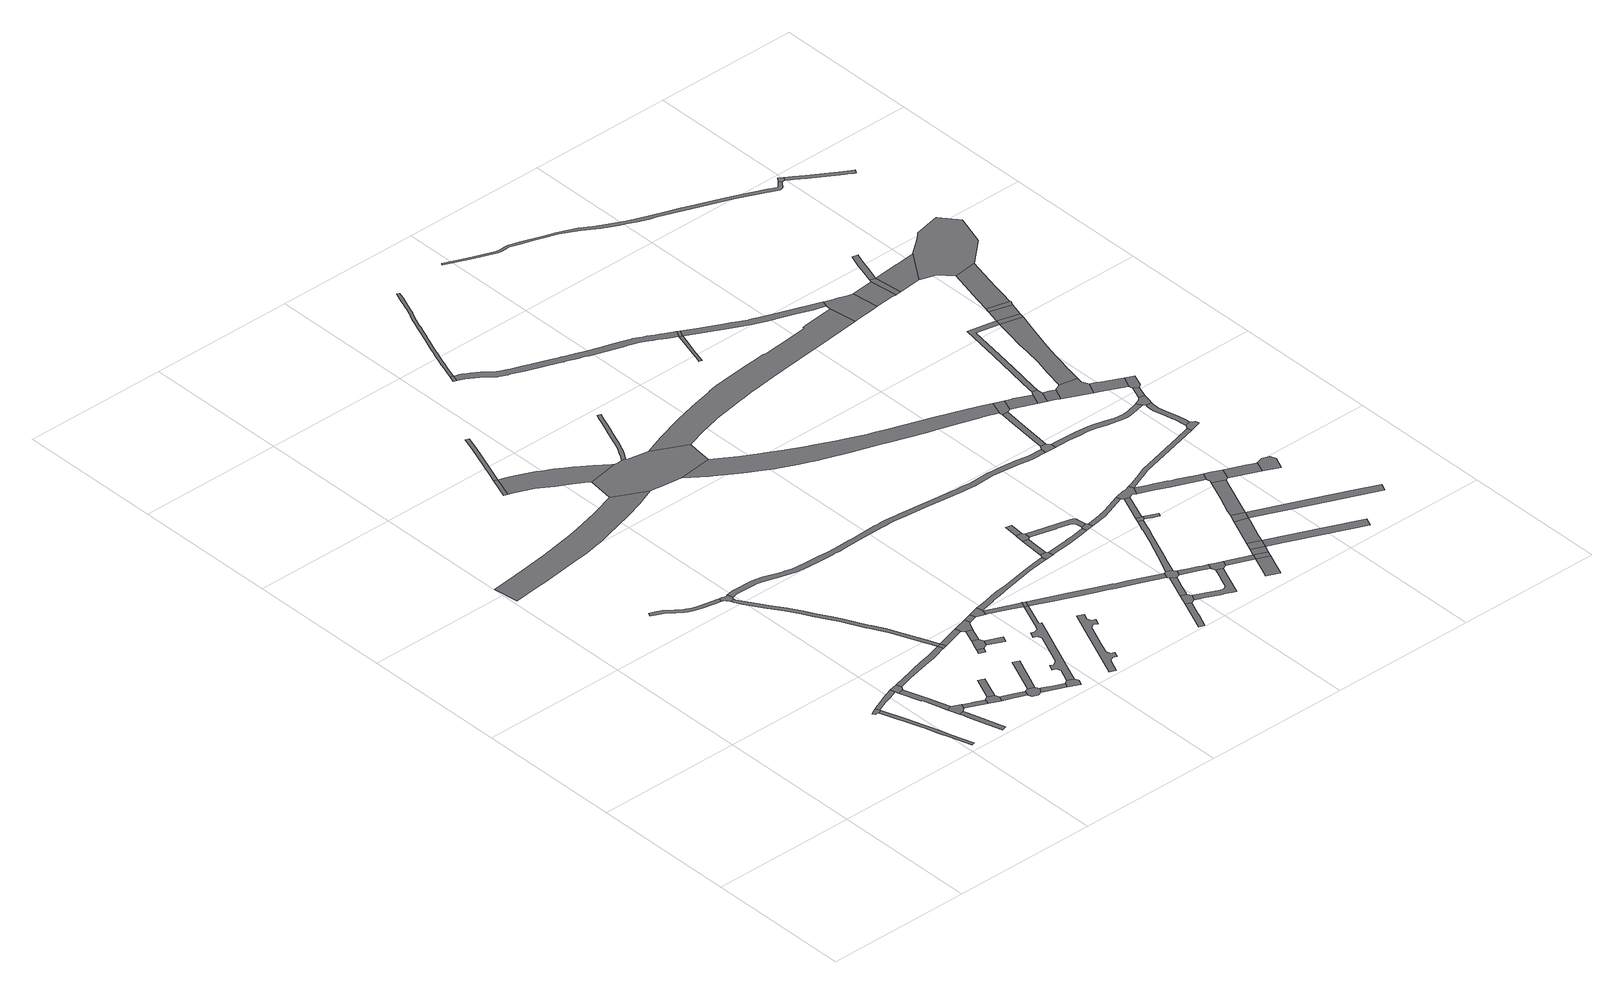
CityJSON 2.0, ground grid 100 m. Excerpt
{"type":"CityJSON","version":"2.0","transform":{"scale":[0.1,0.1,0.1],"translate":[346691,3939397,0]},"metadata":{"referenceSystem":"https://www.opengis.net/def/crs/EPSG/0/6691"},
"CityObjects":{
"road1":{"type":"Road","geometry":[{"type":"MultiSurface","lod":"1","boundaries":[[[0,1,2,3,4,5,6,7,8]]]}]},
"road2":{"type":"Road","attributes":{"RoadStructureAttribute.sectionType":"1"},"geometry":[{"type":"MultiSurface","lod":"1","boundaries":[[[2,9,10,11,12,13,14,15,16,17,18,19,3]]]}]},
"road3":{"type":"Road","attributes":{"RoadStructureAttribute.sectionType":"1"},"geometry":[{"type":"MultiSurface","lod":"1","boundaries":[[[4,20,21,22,23,24,25,26,27,5]]]}]},
"road4":{"type":"Road","attributes":{"RoadStructureAttribute.sectionType":"1"},"geometry":[{"type":"MultiSurface","lod":"1","boundaries":[[[28,29,30,31,32,33,34,35,36,37]]]}]},
"road5":{"type":"Road","attributes":{"RoadStructureAttribute.sectionType":"1"},"geometry":[{"type":"MultiSurface","lod":"1","boundaries":[[[38,39,40,41,42,43,44,45,46]]]}]},
"road6":{"type":"Road","geometry":[{"type":"MultiSurface","lod":"1","boundaries":[[[36,47,48,24,23,37]]]}]},
"road7":{"type":"Road","geometry":[{"type":"MultiSurface","lod":"1","boundaries":[[[49,33,32,50,46,45,51]]]}]},
"road8":{"type":"Road","attributes":{"RoadStructureAttribute.sectionType":"1"},"geometry":[{"type":"MultiSurface","lod":"1","boundaries":[[[52,53,54,55,56,57,58,59,60,61,62,63,64,65,66,67,68,69,70,71,72,73]]]}]},
"road9":{"type":"Road","attributes":{"RoadStructureAttribute.sectionType":"1"},"geometry":[{"type":"MultiSurface","lod":"1","boundaries":[[[74,75,76,77,78,79,49,51]]]}]},
"road10":{"type":"Road","geometry":[{"type":"MultiSurface","lod":"1","boundaries":[[[80,81,76,75,82,83]]]}]},
"road11":{"type":"Road","geometry":[{"type":"MultiSurface","lod":"1","boundaries":[[[84,85,86,87,88,89,90,91,61,60,92,93,94,95,96]]]}]},
"road12":{"type":"Road","attributes":{"RoadStructureAttribute.sectionType":"1"},"geometry":[{"type":"MultiSurface","lod":"1","boundaries":[[[97,98,99,100,101,102,103,104,105,106,48,47,107,108,109,110,111,112,113]]]}]},
"road13":{"type":"Road","attributes":{"function":"3","RoadStructureAttribute.sectionType":"1"},"geometry":[{"type":"MultiSurface","lod":"1","boundaries":[[[114,115,116,117,118,119,120,121,122,123,124,125,126,127,128,129,130,131,132,133,134,135,136,137]]]}]},
"road14":{"type":"Road","attributes":{"RoadStructureAttribute.sectionType":"1"},"geometry":[{"type":"MultiSurface","lod":"1","boundaries":[[[80,138,139,140,141,81]]]}]},
"road15":{"type":"Road","attributes":{"RoadStructureAttribute.sectionType":"1"},"geometry":[{"type":"MultiSurface","lod":"1","boundaries":[[[142,143,144,83,82,145,146,147]]]}]},
"road16":{"type":"Road","attributes":{"RoadStructureAttribute.sectionType":"1"},"geometry":[{"type":"MultiSurface","lod":"1","boundaries":[[[148,149,150,151,152,153,154,155,156,157,158,159,160,161,162,163,96,95,164,165,166,167,168,169,170,171,172,173,174,175,176,177,178,179,180,97]]]}]},
"road17":{"type":"Road","geometry":[{"type":"MultiSurface","lod":"1","boundaries":[[[181,182,183,184,185,186,187,142,147]]]}]},
"road18":{"type":"Road","attributes":{"RoadStructureAttribute.sectionType":"1"},"geometry":[{"type":"MultiSurface","lod":"1","boundaries":[[[188,189,190,191,185,184,192,193,194]]]}]},
"road19":{"type":"Road","geometry":[{"type":"MultiSurface","lod":"1","boundaries":[[[195,148,97,113]]]}]},
"road20":{"type":"Road","attributes":{"RoadStructureAttribute.sectionType":"1"},"geometry":[{"type":"MultiSurface","lod":"1","boundaries":[[[196,197,187,186]]]}]},
"road21":{"type":"Road","geometry":[{"type":"MultiSurface","lod":"1","boundaries":[[[198,199,200,201]]]}]},
"road22":{"type":"Road","geometry":[{"type":"MultiSurface","lod":"1","boundaries":[[[202,203,204,205,188,194]]]}]},
"road23":{"type":"Road","attributes":{"RoadStructureAttribute.sectionType":"1"},"geometry":[{"type":"MultiSurface","lod":"1","boundaries":[[[206,207,208,209]]]}]},
"road24":{"type":"Road","attributes":{"RoadStructureAttribute.sectionType":"1"},"geometry":[{"type":"MultiSurface","lod":"1","boundaries":[[[210,148,195,211]]]}]},
"road25":{"type":"Road","geometry":[{"type":"MultiSurface","lod":"1","boundaries":[[[208,212,213,214,215,216,209]]]}]},
"road26":{"type":"Road","attributes":{"RoadStructureAttribute.sectionType":"1"},"geometry":[{"type":"MultiSurface","lod":"1","boundaries":[[[217,218,219,215,214]]]}]},
"road27":{"type":"Road","attributes":{"RoadStructureAttribute.sectionType":"1"},"geometry":[{"type":"MultiSurface","lod":"1","boundaries":[[[220,221,222,223,224,225,199,198]]]}]},
"road28":{"type":"Road","attributes":{"RoadStructureAttribute.sectionType":"1"},"geometry":[{"type":"MultiSurface","lod":"1","boundaries":[[[226,227,213,212]]]}]},
"road29":{"type":"Road","geometry":[{"type":"MultiSurface","lod":"1","boundaries":[[[219,218,228,229,230,231,232,210,211]]]}]},
"road30":{"type":"Road","attributes":{"function":"3","RoadStructureAttribute.sectionType":"1"},"geometry":[{"type":"MultiSurface","lod":"1","boundaries":[[[233,234,235,236,237,238,239,240,241,242,243,244,245,246,247,248,249,250,251,252,198,201]]]}]},
"road31":{"type":"Road","attributes":{"RoadStructureAttribute.sectionType":"1"},"geometry":[{"type":"MultiSurface","lod":"1","boundaries":[[[230,253,254,231]]]}]},
"road32":{"type":"Road","geometry":[{"type":"MultiSurface","lod":"1","boundaries":[[[254,253,255,256,257,258]]]}]},
"road33":{"type":"Road","attributes":{"RoadStructureAttribute.sectionType":"1"},"geometry":[{"type":"MultiSurface","lod":"1","boundaries":[[[259,260,261,262,263,264,265,266,267,268,269,270,271,272,273,274,275,276,277,278]]]}]},
"road34":{"type":"Road","attributes":{"RoadStructureAttribute.sectionType":"1"},"geometry":[{"type":"MultiSurface","lod":"1","boundaries":[[[279,280,281,282,283,256,255,284,285,286,287,288,289]]]}]},
"road35":{"type":"Road","geometry":[{"type":"MultiSurface","lod":"1","boundaries":[[[290,291,279,289]]]}]},
"road36":{"type":"Road","geometry":[{"type":"MultiSurface","lod":"1","boundaries":[[[125,124,292,293,294,295,296,297,298,299,300,301,302,303,304,305,240,239]]]}]},
"road37":{"type":"Road","attributes":{"RoadStructureAttribute.sectionType":"1"},"geometry":[{"type":"MultiSurface","lod":"1","boundaries":[[[204,306,307,308,309,290,310,311,312,313,314,315,316,317,318,319,320,321,322,291,290,289,323,324,325,326,327,328,329,330,331,332,333,334,335,336,337,205]]]}]},
"road38":{"type":"Road","attributes":{"RoadStructureAttribute.sectionType":"1"},"geometry":[{"type":"MultiSurface","lod":"1","boundaries":[[[338,339,340,341,342,343,344,345,346,258,257,347,348,349,350,351,352,353,354,355,356,357,358]]]}]},
"road39":{"type":"Road","attributes":{"RoadStructureAttribute.sectionType":"1"},"geometry":[{"type":"MultiSurface","lod":"1","boundaries":[[[359,360,361,362,363,364,365,366,367,368,369,370,371,372,373,374,375,376,377,378,379,380,381,382,383,384,385,386,387,388,389,390,391,392,302,301]]]}]},
"road40":{"type":"Road","geometry":[{"type":"MultiSurface","lod":"1","boundaries":[[[393,394,395,396,397]]]}]},
"road41":{"type":"Road","attributes":{"RoadStructureAttribute.sectionType":"1"},"geometry":[{"type":"MultiSurface","lod":"1","boundaries":[[[398,399,400,401,402,403,404,405,406,407,408,409,410,411,412,413,414,415,416,417,418,419,420,421,422,423,424,425,426,427,428,429,430,431,432,433,434,435,436,437,438,439,87,86,440,441,442,443,444,445,446,447,448,449,450,451,452,453,454,455,456,457,458,459,460,461,462,463,464,465,466,467,468,469,470,471,472,473,474,475,476,477,478,479]]]}]},
"road42":{"type":"Road","attributes":{"RoadStructureAttribute.sectionType":"1"},"geometry":[{"type":"MultiSurface","lod":"1","boundaries":[[[480,481,482,483,484,485,486,487,488]]]}]},
"road43":{"type":"Road","attributes":{"RoadStructureAttribute.sectionType":"1"},"geometry":[{"type":"MultiSurface","lod":"1","boundaries":[[[489,490,491,492,493,494,495,496,497,498,499,500,501,502,503,504,505,506,507,508,509,510,511,512,513,514,515,516,517,518,519,520,521,522,523,524,525,526,527,528,529,530,531,532,533,534,535,536,537,538,539,540,541,542,543,544,545,546,547,548,549,550,551,552,553,554,555,556,393,397]]]}]},
"road44":{"type":"Road","geometry":[{"type":"MultiSurface","lod":"1","boundaries":[[[557,358,357,558,559,560,561]]]}]},
"road45":{"type":"Road","attributes":{"RoadStructureAttribute.sectionType":"1"},"geometry":[{"type":"MultiSurface","lod":"1","boundaries":[[[562,561,560,563,564,565]]]}]},
"road46":{"type":"Road","geometry":[{"type":"MultiSurface","lod":"1","boundaries":[[[480,488,566,567,568,569]]]}]},
"road47":{"type":"Road","geometry":[{"type":"MultiSurface","lod":"1","boundaries":[[[570,571,572,573,574,565,564]]]}]},
"road48":{"type":"Road","attributes":{"RoadStructureAttribute.sectionType":"1"},"geometry":[{"type":"MultiSurface","lod":"1","boundaries":[[[575,576,573,572]]]}]},
"road49":{"type":"Road","attributes":{"RoadStructureAttribute.sectionType":"1"},"geometry":[{"type":"MultiSurface","lod":"1","boundaries":[[[577,569,568,578,579,580,581]]]}]},
"road50":{"type":"Road","attributes":{"RoadStructureAttribute.sectionType":"1"},"geometry":[{"type":"MultiSurface","lod":"1","boundaries":[[[582,583,584,585,586,587,588,589,590,591,592,593,594,595,596,597,559,558]]]}]},
"road51":{"type":"Road","geometry":[{"type":"MultiSurface","lod":"1","boundaries":[[[580,598,599,600,601,602,316,315,581]]]}]},
"road52":{"type":"Road","attributes":{"RoadStructureAttribute.sectionType":"1"},"geometry":[{"type":"MultiSurface","lod":"1","boundaries":[[[603,604,605,606,607,608,609,610,611,612,567,566,613,614,615,616,617,618,619,620,621]]]}]},
"road53":{"type":"Road","attributes":{"RoadStructureAttribute.sectionType":"1"},"geometry":[{"type":"MultiSurface","lod":"1","boundaries":[[[396,622,623,624,625,626,627,628,629,630,631,632,633,634,635,636,637,638,639,640,641,642,643,644,645,646,647,648,649,650,651,652,653,654,655,656,657,658,659,660,661,662,663,664,665,666,667,668,669,670,671,672,673,674,675,676,677,678,679,680,681,682,683,684,685,686,687,688,689,690,691,692,693,694,695,696,697,698,699,700,701,702,703,704,705,706,707,708,709,710,711,712,713,714,715,716,717,718,719,720,721,722,723,724,725,726,727,728,729,730,731,732,733,734,735,736,737,738,739,740,741,742,743,397]]]}]},
"road54":{"type":"Road","attributes":{"RoadStructureAttribute.sectionType":"1"},"geometry":[{"type":"MultiSurface","lod":"1","boundaries":[[[744,745,746,747,748,749,571,570,750,751,752,753,754,755,756]]]}]},
"road55":{"type":"Road","attributes":{"RoadStructureAttribute.sectionType":"1"},"geometry":[{"type":"MultiSurface","lod":"1","boundaries":[[[757,758,759,760,761,762,763,764,765,766,767,600,599]]]}]},
"road56":{"type":"Road","attributes":{"function":"3","RoadStructureAttribute.sectionType":"1"},"geometry":[{"type":"MultiSurface","lod":"1","boundaries":[[[768,769,770,771,772,773,774,775,776,777,778,779,780,781,782,783,784,785,786,787,788,789,790,791,792,793,794,795,796,797,798,799,800,801,802,803,804,805,806,807,808,295,294]]]}]},
"road57":{"type":"Road","geometry":[{"type":"MultiSurface","lod":"1","boundaries":[[[590,589,809,810,744,756]]]}]},
"road58":{"type":"Road","attributes":{"RoadStructureAttribute.sectionType":"1"},"geometry":[{"type":"MultiSurface","lod":"1","boundaries":[[[811,812,813,814,815,816,602,601,817,818,819,820,821,822,823,824,825,826]]]}]},
"road59":{"type":"Road","geometry":[{"type":"MultiSurface","lod":"1","boundaries":[[[827,762,761,603,621,828,829]]]}]},
"road60":{"type":"Road","attributes":{"RoadStructureAttribute.sectionType":"1"},"geometry":[{"type":"MultiSurface","lod":"1","boundaries":[[[828,830,831,832,829]]]}]},
"road61":{"type":"Road","attributes":{"RoadStructureAttribute.sectionType":"1"},"geometry":[{"type":"MultiSurface","lod":"1","boundaries":[[[809,833,834,835,836,837,838,810]]]}]},
"road62":{"type":"Road","attributes":{"function":"3","RoadStructureAttribute.sectionType":"1"},"geometry":[{"type":"MultiSurface","lod":"1","boundaries":[[[839,840,841,842,843,844,845,846,847,848,849,850,851,852,853,854,855,856,857,858,859,860,861,298,297,862,863,864,865,866,867,868,869,870,871,872,873,874,875,876,877,878]]]}]},
"road63":{"type":"Road","attributes":{"RoadStructureAttribute.sectionType":"1"},"geometry":[{"type":"MultiSurface","lod":"1","boundaries":[[[831,879,880,881,882,883,884]]]}]},
"road64":{"type":"Road","geometry":[{"type":"MultiSurface","lod":"1","boundaries":[[[825,885,886,887,888,826]]]}]},
"road65":{"type":"Road","attributes":{"RoadStructureAttribute.sectionType":"1"},"geometry":[{"type":"MultiSurface","lod":"1","boundaries":[[[885,889,890,891,886]]]}]},
"road66":{"type":"Road","geometry":[{"type":"MultiSurface","lod":"1","boundaries":[[[892,832,831,884]]]}]},
"road67":{"type":"Road","attributes":{"RoadStructureAttribute.sectionType":"1"},"geometry":[{"type":"MultiSurface","lod":"1","boundaries":[[[893,888,887,894]]]}]},
"road68":{"type":"Road","attributes":{"RoadStructureAttribute.sectionType":"1"},"geometry":[{"type":"MultiSurface","lod":"1","boundaries":[[[895,896,897,898,899,900,901,902,903]]]}]},
"road69":{"type":"Road","attributes":{"RoadStructureAttribute.sectionType":"1"},"geometry":[{"type":"MultiSurface","lod":"1","boundaries":[[[832,892,904,905]]]}]},
"road70":{"type":"Road","geometry":[{"type":"MultiSurface","lod":"1","boundaries":[[[904,906,907,905]]]}]},
"road71":{"type":"Road","geometry":[{"type":"MultiSurface","lod":"1","boundaries":[[[908,909,910,911,912,835,834,913,893,894,914,915,916,917]]]}]},
"road72":{"type":"Road","geometry":[{"type":"MultiSurface","lod":"1","boundaries":[[[895,903,918,919,681,680]]]}]},
"road73":{"type":"Road","attributes":{"RoadStructureAttribute.sectionType":"1"},"geometry":[{"type":"MultiSurface","lod":"1","boundaries":[[[920,921,907,906,922,923,924,925]]]}]},
"road74":{"type":"Road","geometry":[{"type":"MultiSurface","lod":"1","boundaries":[[[926,927,920,925]]]}]},
"road75":{"type":"Road","geometry":[{"type":"MultiSurface","lod":"1","boundaries":[[[928,929,930,398,479,931]]]}]},
"road76":{"type":"Road","attributes":{"RoadStructureAttribute.sectionType":"1"},"geometry":[{"type":"MultiSurface","lod":"1","boundaries":[[[915,932,933,934,935,936,937,938,939,940,941,942,943,944,916]]]}]},
"road77":{"type":"Road","attributes":{"RoadStructureAttribute.sectionType":"1"},"geometry":[{"type":"MultiSurface","lod":"1","boundaries":[[[945,946,930,929,947,948]]]}]},
"road78":{"type":"Road","attributes":{"RoadStructureAttribute.sectionType":"1"},"geometry":[{"type":"MultiSurface","lod":"1","boundaries":[[[904,949,950,951,952,953,954,955,906]]]}]},
"road79":{"type":"Road","attributes":{"RoadStructureAttribute.sectionType":"1"},"geometry":[{"type":"MultiSurface","lod":"1","boundaries":[[[956,957,958,959,960,961,962,963,927,926]]]}]},
"road80":{"type":"Road","attributes":{"RoadStructureAttribute.sectionType":"1"},"geometry":[{"type":"MultiSurface","lod":"1","boundaries":[[[964,965,966,967,968,969,970,971,972,973,974,975,976,977,978,979,980,981,982,983,984,919,918]]]}]},
"road81":{"type":"Road","geometry":[{"type":"MultiSurface","lod":"1","boundaries":[[[985,986,791,790,987,945,948]]]}]},
"road82":{"type":"Road","attributes":{"RoadStructureAttribute.sectionType":"1"},"geometry":[{"type":"MultiSurface","lod":"1","boundaries":[[[988,989,990,991,992,993,994,995,996,997,998,999,1000,1001,1002,1003,917,916]]]}]},
"road83":{"type":"Road","geometry":[{"type":"MultiSurface","lod":"1","boundaries":[[[935,1004,960,959,1005,1006,1007,1008,936]]]}]},
"road84":{"type":"Road","attributes":{"function":"3","RoadStructureAttribute.sectionType":"1"},"geometry":[{"type":"MultiSurface","lod":"1","boundaries":[[[1009,1010,1011,986,985,1012,1013,1014]]]}]},
"road85":{"type":"Road","attributes":{"RoadStructureAttribute.sectionType":"1"},"geometry":[{"type":"MultiSurface","lod":"1","boundaries":[[[1015,1016,1017,1018,1019,1020,1021,1022,1023,1024,1025,1026,928,931,1027,1028,1029,1030,1031,1032,1033,1034,1035,1036,1037,1038,1039,1040]]]}]},
"road86":{"type":"Road","attributes":{"RoadStructureAttribute.sectionType":"1"},"geometry":[{"type":"MultiSurface","lod":"1","boundaries":[[[1041,1042,1043,1044,1045,1046,926,925]]]}]},
"road87":{"type":"Road","attributes":{"RoadStructureAttribute.sectionType":"1"},"geometry":[{"type":"MultiSurface","lod":"1","boundaries":[[[1005,1047,1048,1049,1050,1051,1006]]]}]},
"road88":{"type":"Road","geometry":[{"type":"MultiSurface","lod":"1","boundaries":[[[1052,1053,1054,1014,1013,1055,1056]]]}]},
"road89":{"type":"Road","attributes":{"function":"3","RoadStructureAttribute.sectionType":"1"},"geometry":[{"type":"MultiSurface","lod":"1","boundaries":[[[1055,1057,1058,1059,1060,1061,1056]]]}]},
"road90":{"type":"Road","geometry":[{"type":"MultiSurface","lod":"1","boundaries":[[[1062,1063,1064,1048,1047,1065]]]}]},
"road91":{"type":"Road","geometry":[{"type":"MultiSurface","lod":"1","boundaries":[[[1066,1067,1068,1060,1059,1069,1070]]]}]},
"road92":{"type":"Road","attributes":{"RoadStructureAttribute.sectionType":"1"},"geometry":[{"type":"MultiSurface","lod":"1","boundaries":[[[1071,1072,1073,1074,1075,1076,1077,1078,1079,1080,1081,1082,1083,1084,1085,1086,1087,1088,1089,1090,1091,1092,1093,1094,1095,1096,1097,1098,1099,1100,1101,1102,1103,1104,1105,1106,1107,1108,1109,1110,1111,1112,1113,1114,1115,1116,1117,1118,1119,1120,1121,1122,1123,1124,1125,1126,1127,1128,1129,1130,1131,1132,1133,1134,1135]]]}]},
"road93":{"type":"Road","geometry":[{"type":"MultiSurface","lod":"1","boundaries":[[[877,1136,1137,1138,1139,1140,1141,1142,1143,973,972,878]]]}]},
"road94":{"type":"Road","geometry":[{"type":"MultiSurface","lod":"1","boundaries":[[[1144,996,995,1145,1146,1147]]]}]},
"road95":{"type":"Road","attributes":{"RoadStructureAttribute.sectionType":"1"},"geometry":[{"type":"MultiSurface","lod":"1","boundaries":[[[1148,1149,1150,1151,1152,1153,1154,1144,1147,1155,1156,1157,1158,1159,1160,1161,1162,1163]]]}]},
"road96":{"type":"Road","attributes":{"RoadStructureAttribute.sectionType":"1"},"geometry":[{"type":"MultiSurface","lod":"1","boundaries":[[[1164,1165,1166,1167,1168,1169,1054,1053,1170,1171,1172,1173,1174,1175]]]}]},
"road97":{"type":"Road","geometry":[{"type":"MultiSurface","lod":"1","boundaries":[[[1162,1176,1177,1178,1179,1180,1181,1182,1183,1184,1185,1040,1039,1163]]]}]},
"road98":{"type":"Road","attributes":{"function":"3","RoadStructureAttribute.sectionType":"1"},"geometry":[{"type":"MultiSurface","lod":"1","boundaries":[[[1069,1186,1187,1188,1189,1190,1070]]]}]},
"road99":{"type":"Road","attributes":{"RoadStructureAttribute.sectionType":"1"},"geometry":[{"type":"MultiSurface","lod":"1","boundaries":[[[1191,1178,1177,1192,1193]]]}]},
"road100":{"type":"Road","attributes":{"RoadStructureAttribute.sectionType":"1"},"geometry":[{"type":"MultiSurface","lod":"1","boundaries":[[[1138,1194,1195,1196,1197,1198,1139]]]}]},
"road101":{"type":"Road","attributes":{"RoadStructureAttribute.sectionType":"1"},"geometry":[{"type":"MultiSurface","lod":"1","boundaries":[[[1199,1200,1201,1202,1203,1204,1205,1068,1067,1206,1207,1208,1209,1210,1211,1212,1213,1214,1215,1216,1217,1218,1175]]]}]},
"road102":{"type":"Road","geometry":[{"type":"MultiSurface","lod":"1","boundaries":[[[1192,1219,1220,1188,1187,1193]]]}]},
"road103":{"type":"Road","geometry":[{"type":"MultiSurface","lod":"1","boundaries":[[[1221,1222,1197,1196,1223]]]}]},
"road104":{"type":"Road","attributes":{"RoadStructureAttribute.sectionType":"1"},"geometry":[{"type":"MultiSurface","lod":"1","boundaries":[[[1224,1225,1226,1227,1228,1229,1230,1222,1221]]]}]},
"road105":{"type":"Road","geometry":[{"type":"MultiSurface","lod":"1","boundaries":[[[1164,1175,1218,1231,1232]]]}]},
"road106":{"type":"Road","attributes":{"RoadStructureAttribute.sectionType":"1"},"geometry":[{"type":"MultiSurface","lod":"1","boundaries":[[[1233,1232,1231,1234]]]}]},
"road107":{"type":"Road","attributes":{"function":"3","RoadStructureAttribute.sectionType":"1"},"geometry":[{"type":"MultiSurface","lod":"1","boundaries":[[[1235,1236,1237,1238,1221,1223]]]}]},
"road108":{"type":"Road","geometry":[{"type":"MultiSurface","lod":"1","boundaries":[[[1239,1240,1241,1242,1233,1234]]]}]},
"road109":{"type":"Road","attributes":{"RoadStructureAttribute.sectionType":"1"},"geometry":[{"type":"MultiSurface","lod":"1","boundaries":[[[1240,1243,1244,1245,1246,1247,1248,1241]]]}]},
"road110":{"type":"Road","geometry":[{"type":"MultiSurface","lod":"1","boundaries":[[[1249,1250,1251,1252,1253,1236,1235,1254,1255,1247,1246,1256,1257]]]}]},
"road111":{"type":"Road","geometry":[{"type":"MultiSurface","lod":"1","boundaries":[[[1258,1259,1260,1261,1071,1135,1262]]]}]},
"road112":{"type":"Road","attributes":{"RoadStructureAttribute.sectionType":"1"},"geometry":[{"type":"MultiSurface","lod":"1","boundaries":[[[1263,1264,1265,1266,1267,1268,1269,1270,1271,1272,1273,1274,1275,1258,1262]]]}]}
},
"vertices":[
[837,658,0],[844,658,0],[853,655,0],[876,664,0],[875,672,0],[863,697,0],[843,688,0],[817,673,0],[827,655,0],
[946,375,0],[947,372,0],[976,268,0],[998,197,0],[1045,51,0],[1066,59,0],[1020,208,0],[1000,275,0],[971,379,0],[967,390,0],[928,509,0],
[967,712,0],[968,708,0],[1000,720,0],[1061,742,0],[1054,776,0],[976,749,0],[902,715,0],[891,710,0],
[1116,576,0],[1116,573,0],[1122,575,0],[1152,466,0],[1168,406,0],[1206,416,0],[1172,527,0],[1167,544,0],[1108,729,0],[1070,716,0],
[1203,298,0],[1204,292,0],[1215,252,0],[1234,178,0],[1275,40,0],[1310,51,0],[1236,302,0],[1227,333,0],[1194,322,0],
[1124,754,0],[1115,792,0],
[1267,388,0],[1173,387,0],[1250,352,0],
[538,2250,0],[581,2230,0],[637,2190,0],[678,2159,0],[697,2147,0],[735,2131,0],[779,2118,0],[875,2100,0],[911,2094,0],[919,2122,0],[917,2123,0],[786,2147,0],[745,2159,0],[743,2160,0],[711,2174,0],[708,2176,0],[695,2184,0],[655,2214,0],[596,2256,0],[550,2278,0],[516,2292,0],[505,2265,0],
[1257,349,0],[1388,291,0],[1401,329,0],[1326,360,0],[1319,364,0],[1273,385,0],
[1470,324,0],[1429,342,0],[1465,259,0],[1480,295,0],
[979,2066,0],[984,2072,0],[990,2078,0],[980,2116,0],[966,2113,0],[957,2113,0],[948,2115,0],[941,2117,0],[923,2089,0],[933,2085,0],[940,2076,0],[951,2055,0],[980,2061,0],
[1552,910,0],[1543,907,0],[1499,893,0],[1450,877,0],[1399,867,0],[1396,866,0],[1366,860,0],[1292,839,0],[1252,828,0],[1202,815,0],[1184,774,0],[1223,784,0],[1376,821,0],[1460,838,0],[1477,844,0],[1555,869,0],[1563,871,0],
[211,2924,0],[267,2930,0],[541,2964,0],[653,2981,0],[736,2997,0],[812,3012,0],[868,3028,0],[1077,3087,0],[1208,3131,0],[1209,3132,0],[1341,3185,0],[1122,3297,0],[1118,3296,0],[1065,3278,0],[1023,3264,0],[947,3242,0],[768,3192,0],[705,3179,0],[700,3178,0],[448,3134,0],[247,3104,0],[191,3098,0],[6,3074,0],[28,2901,0],
[1498,390,0],[1538,485,0],[1497,502,0],[1467,433,0],
[1630,235,0],[1602,246,0],[1558,263,0],[1535,230,0],[1550,224,0],[1616,197,0],
[1580,918,0],[1547,999,0],[1465,1196,0],[1443,1245,0],[1400,1324,0],[1391,1342,0],[1320,1484,0],[1294,1538,0],[1236,1639,0],[1202,1698,0],[1150,1786,0],[1090,1877,0],[1081,1892,0],[1013,2000,0],[983,2049,0],[981,2057,0],[958,2034,0],[987,1985,0],[1065,1861,0],[1065,1860,0],[1124,1770,0],[1176,1682,0],[1210,1623,0],[1267,1524,0],[1290,1478,0],[1364,1328,0],[1374,1310,0],[1408,1247,0],[1416,1232,0],[1438,1184,0],[1520,985,0],[1530,961,0],[1539,941,0],
[1627,170,0],[1664,154,0],[1667,156,0],[1692,165,0],[1714,199,0],[1700,226,0],[1659,243,0],
[1857,136,0],[1789,165,0],[1737,189,0],[1723,195,0],[1720,153,0],[1772,129,0],[1841,100,0],
[1592,880,0],
[1808,478,0],[1767,496,0],
[751,3867,0],[727,3875,0],[674,3732,0],[697,3723,0],
[1921,65,0],[1937,102,0],[1927,133,0],[1886,151,0],
[1683,697,0],[1724,680,0],[1738,713,0],[1697,730,0],
[1741,967,0],[1752,929,0],
[1770,726,0],[1787,767,0],[1773,797,0],[1732,814,0],[1717,779,0],
[1780,813,0],[1813,891,0],[1771,908,0],
[795,3987,0],[870,4192,0],[900,4281,0],[877,4288,0],[847,4201,0],[747,3928,0],
[1881,678,0],[1899,719,0],
[1823,914,0],[1839,945,0],[1853,958,0],[1842,996,0],[1748,969,0],
[700,3722,0],[731,3711,0],[854,3659,0],[959,3593,0],[1048,3544,0],[1111,3503,0],[1145,3481,0],[1360,3520,0],[1351,3527,0],[1263,3594,0],[1202,3638,0],[1164,3665,0],[1122,3692,0],[1067,3726,0],[989,3767,0],[973,3776,0],[891,3815,0],[847,3832,0],[819,3843,0],[808,3848,0],
[1911,975,0],[1900,1013,0],
[1972,955,0],[1984,993,0],[1987,997,0],[1976,1035,0],
[2166,29,0],[2208,124,0],[2236,138,0],[2262,127,0],[2280,168,0],[2253,179,0],[2245,209,0],[2279,289,0],[2336,420,0],[2344,439,0],[2372,454,0],[2398,442,0],[2417,483,0],[2390,495,0],[2381,523,0],[2400,566,0],[2359,584,0],[2300,450,0],[2228,284,0],[2125,47,0],
[2207,898,0],[2201,901,0],[2137,928,0],[2121,935,0],[2054,963,0],[1990,949,0],[2011,940,0],[2052,922,0],[2121,890,0],[2167,869,0],[2190,858,0],
[2213,848,0],[2230,888,0],
[1361,3182,0],[1418,3175,0],[1559,3156,0],[1800,3187,0],[1817,3309,0],[1825,3366,0],[1595,3480,0],[1449,3506,0],[1446,3508,0],[1446,3516,0],[1419,3521,0],[1405,3517,0],[1389,3516,0],[1370,3519,0],
[1982,261,0],[2124,590,0],[2159,671,0],[2141,679,0],[2334,792,0],[2600,680,0],[2659,655,0],[2711,633,0],[2867,570,0],[3005,512,0],[3021,550,0],[2806,642,0],[2749,666,0],[2724,677,0],[2615,723,0],[2473,784,0],[2352,836,0],[2118,689,0],[2097,641,0],[2072,632,0],[2068,630,0],[2044,641,0],[2026,600,0],[2050,589,0],[2061,557,0],[1964,333,0],[1933,316,0],[1910,327,0],[1892,286,0],[1914,275,0],[1923,255,0],[1927,246,0],
[2490,1136,0],[2359,1111,0],[2257,1089,0],[2203,1083,0],[2191,1081,0],[2157,1077,0],[2113,1067,0],[2068,1057,0],[1997,1041,0],[2007,1002,0],[2086,1020,0],[2106,1025,0],[2145,1034,0],[2162,1038,0],[2164,1038,0],[2186,1043,0],[2214,1049,0],[2453,1097,0],[2484,1103,0],[2601,1117,0],[2597,1152,0],
[1449,3522,0],[1462,3541,0],[1474,3561,0],[1485,3581,0],[1496,3602,0],[1506,3623,0],[1510,3630,0],[1516,3643,0],[1525,3665,0],[1534,3686,0],[1549,3723,0],[1562,3755,0],[1564,3761,0],[1579,3798,0],[1594,3835,0],[1609,3872,0],[1624,3910,0],[1636,3940,0],[1613,3948,0],[1601,3919,0],[1586,3882,0],[1570,3845,0],[1555,3807,0],[1540,3770,0],[1526,3733,0],[1511,3695,0],[1502,3674,0],[1493,3654,0],[1484,3633,0],[1474,3613,0],[1463,3593,0],[1452,3574,0],[1440,3554,0],[1428,3535,0],
[1231,4811,0],[1215,4764,0],[1225,4761,0],[1235,4758,0],[1250,4805,0],
[3313,1946,0],[3217,1948,0],[3188,1951,0],[3132,1962,0],[2989,1978,0],[2960,1981,0],[2923,1983,0],[2832,1980,0],[2786,1979,0],[2730,1984,0],[2692,1986,0],[2665,1989,0],[2661,1990,0],[2453,2014,0],[2267,2032,0],[2245,2035,0],[2201,2040,0],[2169,2041,0],[2152,2041,0],[2137,2041,0],[2129,2042,0],[2113,2042,0],[2079,2042,0],[1890,2037,0],[1880,2037,0],[1759,2035,0],[1705,2035,0],[1631,2039,0],[1615,2040,0],[1522,2044,0],[1436,2054,0],[1390,2065,0],[1376,2069,0],[1340,2079,0],[1254,2108,0],[1208,2119,0],[1203,2120,0],[1199,2120,0],[1180,2123,0],[1053,2128,0],[1028,2128,0],[1024,2127,0],[1029,2088,0],[1053,2088,0],[1176,2083,0],[1179,2083,0],[1200,2079,0],[1243,2069,0],[1329,2041,0],[1380,2027,0],[1429,2014,0],[1519,2004,0],[1613,2000,0],[1645,1998,0],[1704,1995,0],[1731,1995,0],[1759,1995,0],[1813,1996,0],[1891,1997,0],[2079,2002,0],[2101,2002,0],[2112,2002,0],[2136,2001,0],[2168,2001,0],[2198,2000,0],[2240,1995,0],[2260,1993,0],[2449,1974,0],[2534,1964,0],[2628,1954,0],[2660,1950,0],[2689,1947,0],[2727,1944,0],[2785,1939,0],[2833,1940,0],[2923,1943,0],[2957,1941,0],[2984,1938,0],[3125,1922,0],[3182,1911,0],[3215,1908,0],[3312,1906,0],
[2907,242,0],[2862,137,0],[2857,126,0],[2813,22,0],[2848,7,0],[2891,104,0],[2898,120,0],[2898,122,0],[2944,226,0],
[1265,4848,0],[1280,4888,0],[1294,4928,0],[1309,4968,0],[1319,4996,0],[1329,5023,0],[1334,5037,0],[1339,5051,0],[1346,5067,0],[1350,5078,0],[1359,5101,0],[1369,5125,0],[1379,5148,0],[1388,5172,0],[1400,5201,0],[1411,5230,0],[1422,5259,0],[1434,5287,0],[1443,5311,0],[1452,5334,0],[1461,5357,0],[1471,5379,0],[1478,5395,0],[1486,5411,0],[1494,5427,0],[1502,5444,0],[1510,5464,0],[1518,5485,0],[1525,5505,0],[1533,5525,0],[1543,5550,0],[1553,5575,0],[1563,5601,0],[1571,5622,0],[1553,5629,0],[1544,5608,0],[1534,5583,0],[1524,5557,0],[1514,5532,0],[1506,5512,0],[1499,5492,0],[1492,5472,0],[1485,5455,0],[1483,5452,0],[1476,5436,0],[1468,5420,0],[1460,5404,0],[1453,5388,0],[1443,5364,0],[1433,5341,0],[1424,5318,0],[1415,5295,0],[1404,5266,0],[1392,5237,0],[1381,5208,0],[1370,5179,0],[1360,5156,0],[1350,5132,0],[1341,5109,0],[1331,5085,0],[1330,5083,0],[1321,5058,0],[1310,5030,0],[1300,5003,0],[1290,4975,0],[1275,4935,0],[1261,4895,0],[1246,4854,0],
[2606,1165,0],[2663,1125,0],[2658,1161,0],[2646,1171,0],[2606,1174,0],
[2618,1322,0],[2657,1305,0],[2659,1334,0],[2620,1343,0],
[2973,237,0],[2992,279,0],[2978,307,0],[2941,323,0],
[2674,1347,0],[2680,1387,0],[2667,1406,0],[2627,1410,0],[2626,1397,0],
[2677,1503,0],[2637,1512,0],
[2945,331,0],[2989,334,0],[3012,386,0],[3048,469,0],[3014,493,0],
[2678,1127,0],[2730,1134,0],[2751,1136,0],[2825,1146,0],[2859,1150,0],[2916,1160,0],[2935,1164,0],[2972,1171,0],[2966,1203,0],[2960,1202,0],[2874,1188,0],[2860,1186,0],[2812,1179,0],[2810,1179,0],[2796,1177,0],[2763,1173,0],
[3072,479,0],[3076,480,0],[3091,517,0],[3078,541,0],[3041,557,0],
[3268,373,0],[3267,371,0],[3238,302,0],[3234,292,0],[3202,217,0],[3200,211,0],[3171,200,0],[3167,201,0],[3145,211,0],[3081,240,0],[3039,209,0],[3121,173,0],[3153,159,0],[3191,143,0],[3215,133,0],[3271,262,0],[3282,288,0],[3310,352,0],[3311,355,0],
[1239,4756,0],[1253,4751,0],[1267,4746,0],[1280,4739,0],[1294,4732,0],[1307,4724,0],[1320,4716,0],[1332,4708,0],[1345,4700,0],[1357,4692,0],[1369,4683,0],[1376,4677,0],[1384,4671,0],[1391,4665,0],[1398,4659,0],[1406,4651,0],[1414,4643,0],[1422,4635,0],[1431,4629,0],[1439,4624,0],[1448,4619,0],[1458,4615,0],[1467,4611,0],[1483,4605,0],[1498,4598,0],[1514,4592,0],[1529,4586,0],[1601,4557,0],[1794,4484,0],[1811,4478,0],[1827,4472,0],[1832,4471,0],[1882,4452,0],[1887,4450,0],[1914,4440,0],[1942,4430,0],[1969,4420,0],[1977,4417,0],[2183,4349,0],[2204,4342,0],[2209,4341,0],[2222,4337,0],[2236,4333,0],[2249,4328,0],[2262,4324,0],[2280,4316,0],[2298,4308,0],[2315,4299,0],[2333,4290,0],[2358,4277,0],[2382,4264,0],[2407,4250,0],[2431,4238,0],[2431,4237,0],[2447,4229,0],[2463,4221,0],[2479,4213,0],[2493,4206,0],[2494,4206,0],[2517,4250,0],[2516,4250,0],[2501,4258,0],[2487,4265,0],[2485,4266,0],[2470,4274,0],[2454,4282,0],[2430,4294,0],[2406,4308,0],[2381,4321,0],[2356,4334,0],[2338,4343,0],[2320,4352,0],[2301,4362,0],[2280,4370,0],[2265,4376,0],[2250,4380,0],[2237,4384,0],[2224,4388,0],[2167,4407,0],[2112,4425,0],[2100,4429,0],[2093,4432,0],[1986,4467,0],[1959,4477,0],[1932,4487,0],[1904,4497,0],[1896,4500,0],[1877,4507,0],[1860,4513,0],[1844,4519,0],[1828,4525,0],[1812,4531,0],[1734,4560,0],[1661,4588,0],[1620,4603,0],[1548,4632,0],[1532,4638,0],[1517,4645,0],[1502,4651,0],[1487,4657,0],[1477,4661,0],[1469,4665,0],[1463,4668,0],[1459,4670,0],[1455,4673,0],[1449,4679,0],[1442,4686,0],[1432,4696,0],[1423,4704,0],[1415,4710,0],[1407,4716,0],[1399,4723,0],[1386,4732,0],[1373,4741,0],[1360,4750,0],[1346,4759,0],[1332,4767,0],[1318,4775,0],[1303,4784,0],[1287,4791,0],[1271,4798,0],[1255,4804,0],
[3012,1224,0],[3006,1270,0],[3001,1296,0],[2987,1312,0],[2973,1315,0],[2885,1337,0],[2681,1345,0],[2850,1304,0],[2852,1304,0],[2948,1280,0],[2957,1269,0],[2968,1254,0],[2973,1217,0],
[3167,442,0],[3191,432,0],[3192,431,0],[3255,404,0],[3257,404,0],[3272,441,0],[3251,450,0],[3225,461,0],[3216,465,0],[3150,493,0],[3117,506,0],
[1692,3059,0],[1710,3047,0],[1815,2977,0],[1885,2936,0],[1940,2904,0],[2028,2854,0],[2039,2849,0],[2130,2805,0],[2160,2793,0],[2224,2766,0],[2273,2747,0],[2293,2740,0],[2317,2730,0],[2466,2679,0],[2478,2675,0],[2659,2613,0],[2699,2599,0],[2934,2519,0],[2984,2504,0],[3110,2466,0],[3268,2415,0],[3276,2412,0],[3374,2377,0],[3412,2475,0],[3331,2508,0],[3180,2563,0],[3058,2607,0],[2883,2667,0],[2765,2707,0],[2710,2726,0],[2659,2743,0],[2531,2798,0],[2479,2820,0],[2415,2848,0],[2352,2877,0],[2314,2895,0],[2196,2954,0],[2085,3013,0],[2071,3021,0],[1956,3085,0],[1828,3167,0],
[3028,1181,0],[3022,1213,0],
[3220,960,0],[3219,956,0],[3169,836,0],[3166,829,0],[3109,704,0],[3042,560,0],[3107,609,0],[3125,652,0],[3127,656,0],[3151,712,0],[3229,893,0],[3234,904,0],[3248,937,0],[3251,945,0],[3285,1023,0],[3252,1037,0],
[3305,428,0],[3341,368,0],[3356,406,0],
[3408,340,0],[3514,294,0],[3531,333,0],
[3147,1202,0],[3330,1268,0],[3319,1298,0],[3184,1247,0],[3121,1231,0],[3035,1216,0],
[3117,3783,0],[3094,3780,0],[3094,3770,0],[3088,3769,0],[3080,3768,0],[2869,3745,0],[2834,3741,0],[2760,3732,0],[2740,3740,0],[2647,3729,0],[2615,3726,0],[2448,3712,0],[2390,3704,0],[2351,3699,0],[2343,3698,0],[2265,3682,0],[2251,3678,0],[2155,3655,0],[2078,3636,0],[2010,3618,0],[1927,3595,0],[1749,3538,0],[1741,3535,0],[1980,3416,0],[2014,3425,0],[2121,3454,0],[2322,3490,0],[2330,3491,0],[2374,3498,0],[2446,3510,0],[2468,3514,0],[2634,3536,0],[2815,3557,0],[2824,3558,0],[2889,3565,0],[3108,3589,0],[3136,3592,0],[3236,3604,0],[3358,3618,0],[3336,3809,0],
[3483,220,0],[3473,198,0],[3445,132,0],[3530,96,0],[3570,191,0],[3599,258,0],
[3296,1027,0],[3306,1051,0],[3300,1053,0],[3265,1067,0],
[3332,1012,0],[3388,989,0],[3397,1012,0],
[3616,297,0],
[3343,1255,0],[3379,1243,0],
[2493,4199,0],[2421,3961,0],[2415,3942,0],[2435,3936,0],[2437,3944,0],[2458,4012,0],[2468,4044,0],[2484,4099,0],[2513,4193,0],
[3639,350,0],[3554,386,0],
[3664,408,0],[3579,445,0],
[3411,1317,0],[3388,1315,0],[3384,1314,0],[3332,1301,0],[3325,1300,0],[3344,1257,0],[3408,1253,0],[3433,1242,0],[3457,1298,0],[3448,1328,0],
[2514,4195,0],[2537,4240,0],
[3667,650,0],[3617,534,0],[3676,437,0],[3689,468,0],[3744,597,0],[3756,624,0],
[3779,677,0],[3695,713,0],
[3391,1945,0],[3371,1968,0],[3331,1969,0],[3391,1905,0],
[3469,1226,0],[3535,1198,0],[3615,1164,0],[3829,1072,0],[3853,1127,0],[3801,1150,0],[3765,1165,0],[3707,1190,0],[3674,1204,0],[3649,1215,0],[3595,1238,0],[3567,1251,0],[3546,1259,0],
[3376,2349,0],[3362,2225,0],[3400,2209,0],[3417,2351,0],
[3761,297,0],[3974,206,0],[4239,93,0],[4264,152,0],[4011,260,0],[3704,391,0],[3704,392,0],
[3805,740,0],[3882,920,0],[3903,969,0],[3912,991,0],[3829,1027,0],[3797,951,0],[3766,878,0],[3712,755,0],
[2517,4193,0],[2751,4073,0],[2799,4050,0],[2893,4004,0],[2976,3970,0],[3091,3929,0],[3150,3907,0],[3258,3868,0],[3337,3844,0],[3351,3887,0],[3336,3892,0],[3275,3914,0],[3091,3982,0],[2994,4017,0],[2939,4039,0],[2914,4050,0],[2909,4052,0],[2821,4095,0],[2816,4097,0],[2773,4117,0],[2628,4193,0],
[3444,2364,0],[3478,2449,0],[3378,2365,0],
[3471,1302,0],[3488,1309,0],[3561,1339,0],[3578,1346,0],[3609,1359,0],[3635,1369,0],[3930,1448,0],[4095,1492,0],[4088,1521,0],[3974,1491,0],[3923,1477,0],[3626,1397,0],[3583,1381,0],[3567,1375,0],[3566,1374,0],[3474,1336,0],
[3839,1048,0],[3932,998,0],[3966,1079,0],[3901,1107,0],[3865,1122,0],
[3582,2407,0],[3530,2429,0],[3516,2434,0],[3494,2344,0],[3605,2297,0],[3641,2381,0],
[4026,1906,0],[3950,1885,0],[3905,1879,0],[3879,1882,0],[3846,1886,0],[3768,1905,0],[3710,1922,0],[3670,1927,0],[3639,1932,0],[3580,1935,0],[3541,1937,0],[3421,1944,0],[3419,1904,0],[3500,1900,0],[3577,1895,0],[3635,1892,0],[3663,1888,0],[3702,1882,0],[3757,1866,0],[3839,1847,0],[3905,1839,0],[3917,1841,0],[3958,1846,0],[4041,1869,0],[4050,1873,0],[4027,1907,0],
[4134,462,0],[4300,391,0],[4535,291,0],[4558,345,0],[4414,407,0],[4162,514,0],
[4128,914,0],[4163,994,0],[4103,1020,0],[4100,1021,0],[4021,1055,0],
[3692,2392,0],[3693,2399,0],[3659,2405,0],[3660,2274,0],[3696,2358,0],
[3684,2263,0],[3726,2244,0],[3735,2239,0],[3775,2325,0],[3741,2339,0],
[4272,950,0],[4259,990,0],[4213,1010,0],[4237,867,0],
[3937,2283,0],[3945,2320,0],[3821,2345,0],[3919,2154,0],[3958,2237,0],
[3956,4946,0],[3924,4909,0],[3919,4909,0],[3871,4932,0],[3867,4934,0],[3659,5024,0],[3388,5128,0],[3359,5139,0],[3244,5181,0],[3205,5195,0],[3167,5209,0],[3128,5222,0],[3090,5237,0],[3039,5259,0],[2989,5281,0],[2939,5305,0],[2890,5331,0],[2857,5350,0],[2783,5394,0],[2714,5426,0],[2662,5448,0],[2569,5479,0],[2434,5525,0],[2358,5547,0],[2329,5548,0],[2308,5546,0],[2293,5546,0],[2269,5550,0],[2105,5612,0],[1951,5677,0],[1943,5664,0],[2099,5598,0],[2266,5533,0],[2291,5528,0],[2309,5528,0],[2320,5529,0],[2330,5530,0],[2355,5529,0],[2428,5508,0],[2501,5483,0],[2563,5462,0],[2656,5430,0],[2708,5406,0],[2777,5368,0],[2875,5305,0],[2926,5279,0],[2976,5254,0],[3028,5231,0],[3079,5209,0],[3118,5194,0],[3157,5180,0],[3195,5167,0],[3234,5153,0],[3296,5130,0],[3348,5111,0],[3648,4996,0],[3836,4915,0],[3856,4906,0],[3898,4885,0],[3911,4880,0],[3918,4879,0],[3929,4882,0],[3933,4884,0],[3937,4885,0],[3975,4929,0],
[3410,3624,0],[3492,3634,0],[3554,3641,0],[3534,3827,0],[3506,3836,0],[3430,3861,0],[3415,3866,0],[3355,3886,0],
[4103,1547,0],[4176,1514,0],[4168,1543,0],[4142,1559,0],
[4061,1843,0],[4059,1813,0],[4060,1784,0],[4070,1731,0],[4079,1696,0],[4089,1650,0],[4090,1645,0],[4137,1596,0],[4129,1652,0],[4118,1705,0],[4109,1740,0],[4100,1789,0],[4099,1812,0],[4101,1837,0],[4103,1848,0],[4065,1857,0],
[3975,3063,0],[3780,3101,0],[3731,2819,0],[3714,2722,0],[3696,2617,0],[3663,2428,0],[3700,2439,0],[3739,2661,0],[3751,2733,0],[3763,2800,0],[3808,3059,0],[3968,3028,0],
[4112,1883,0],[4123,1931,0],[4084,1941,0],[4071,1929,0],[4068,1926,0],[4062,1922,0],[4060,1921,0],[4052,1916,0],[4047,1914,0],[4036,1910,0],
[3958,2135,0],[4113,2060,0],[4153,2143,0],[4010,2213,0],[3998,2218,0],
[4084,1942,0],[4155,2014,0],[4120,2035,0],
[3559,3642,0],[3683,3655,0],[3716,3652,0],[3692,3845,0],[3593,3833,0],
[3943,2908,0],[3919,2798,0],[3913,2761,0],[3905,2718,0],[3883,2599,0],[3862,2517,0],[3853,2480,0],[3966,2428,0],[3969,2438,0],[3972,2452,0],[3987,2513,0],[4001,2569,0],[4003,2579,0],[4029,2678,0],[4037,2712,0],[4054,2768,0],[4072,2830,0],[4089,2887,0],[4111,2962,0],[4118,2988,0],
[4177,2029,0],[4210,2115,0],
[3736,3852,0],[3698,3864,0],[3757,3656,0],
[3771,3959,0],[3788,4018,0],[3815,4092,0],[3815,4093,0],[3777,4105,0],[3745,4015,0],[3733,3971,0],
[4127,3022,0],[3976,3062,0],
[4003,3159,0],[4153,3116,0],
[3915,3673,0],[4060,3887,0],[3949,3875,0],[3900,3870,0],
[4169,3152,0],[4163,3155,0],[4012,3192,0],[4006,3167,0],
[4182,3237,0],[4203,3324,0],[4249,3519,0],[4264,3575,0],[4101,3554,0],[4037,3293,0],
[4500,3939,0],[4406,4064,0],[4223,4020,0],[4201,3998,0],[4166,3970,0],[4024,3637,0],[4027,3634,0],[4433,3727,0],[4502,3936,0],
[4010,4955,0],[3995,4965,0],[3979,4976,0],[3963,4954,0],[3995,4931,0],
[4023,4914,0],[4040,4901,0],[4107,4858,0],[4272,4753,0],[4332,4717,0],[4344,4710,0],[4354,4703,0],[4370,4729,0],[4331,4753,0],[4311,4765,0],[4288,4779,0],[4120,4885,0],[4057,4926,0]
]}
